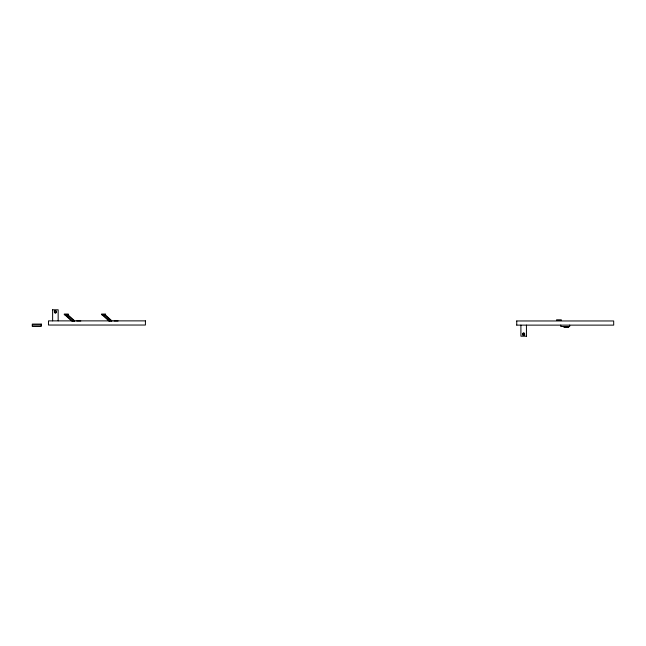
<?xml version="1.0" encoding="UTF-8"?>
<svg xmlns="http://www.w3.org/2000/svg" width="646" height="646" viewBox="0 0 646 646"><rect width="100%" height="100%" fill="white"/><g stroke="black" fill="none" stroke-linecap="round" stroke-linejoin="round"><path stroke-width="0.97" d="M54.66 311.138L54.999 310.92A0.985 0.945 -2.5 0 1 55.806 310.904L56.129 311.138A1.009 0.937 90 0 1 56.129 312.599L55.798 312.834A0.985 0.945 -2.5 0 1 54.991 312.842L54.66 312.607A1.009 0.993 48.1 0 1 54.644 311.122A1.026 1.009 33.2 0 1 56.154 311.154M524.431 334.846A1.026 1.009 -33.2 0 1 522.921 334.878A1.009 0.993 -48.1 0 1 522.929 333.384L523.268 333.166A0.985 0.945 2.5 0 1 524.076 333.158L524.407 333.393A1.009 0.937 -90 0 1 524.399 334.854L524.076 335.08A0.985 0.945 2.5 0 1 523.268 335.088L522.937 334.862M52.641 309.797L58.156 309.797L58.164 320.876M64.229 314.045L68.339 314.045M101.519 314.045L105.629 314.045M64.229 314.731L68.339 314.731M101.519 314.731L105.629 314.731M65.779 315.434L66.788 315.434M103.069 315.434L104.079 315.434M556.545 319.802L561.334 319.802M556.545 320.497L561.334 320.497M74.726 320.965L71.69 320.965L64.729 314.731M76.696 320.965L80.807 320.965M108.98 320.965L112.016 320.965L105.128 314.731M113.987 320.965L118.089 320.965M516.76 320.965L613.684 320.965L613.7 325.124L516.76 325.124M32.3 325.124L41.247 325.124M563.958 326.723L568.746 326.723M563.958 327.417L568.746 327.417M526.425 336.203L520.918 336.203L520.902 325.124M104.402 314.731L111.322 320.965M102.746 314.731L109.667 320.965M102.02 314.731L108.948 320.965M67.838 314.731L74.758 320.965M67.111 314.731L74.04 320.965M65.456 314.731L72.376 320.965M569.699 325.124L569.699 326.505L560.744 326.505L560.744 325.124M526.442 325.124L526.442 336.203M516.743 320.965L516.743 325.124M52.625 309.797L52.625 320.876M522.929 333.417A1.026 0.953 0 0 1 524.399 333.401M522.929 334.862A1.009 0.993 43.8 0 1 522.687 334.539M522.679 333.707A1.009 0.993 43.8 0 1 522.905 333.384M56.121 312.599A1.026 0.953 0 0 1 54.652 312.583A1.009 0.993 -43.8 0 1 54.401 312.293M54.409 311.461A1.009 0.993 -43.8 0 1 54.66 311.138M145.415 320.876L48.49 320.876L48.474 325.035L145.415 325.035L145.423 320.876M41.247 324.082L32.3 324.082L32.3 326.505L41.247 326.505L41.247 324.082"/></g></svg>
